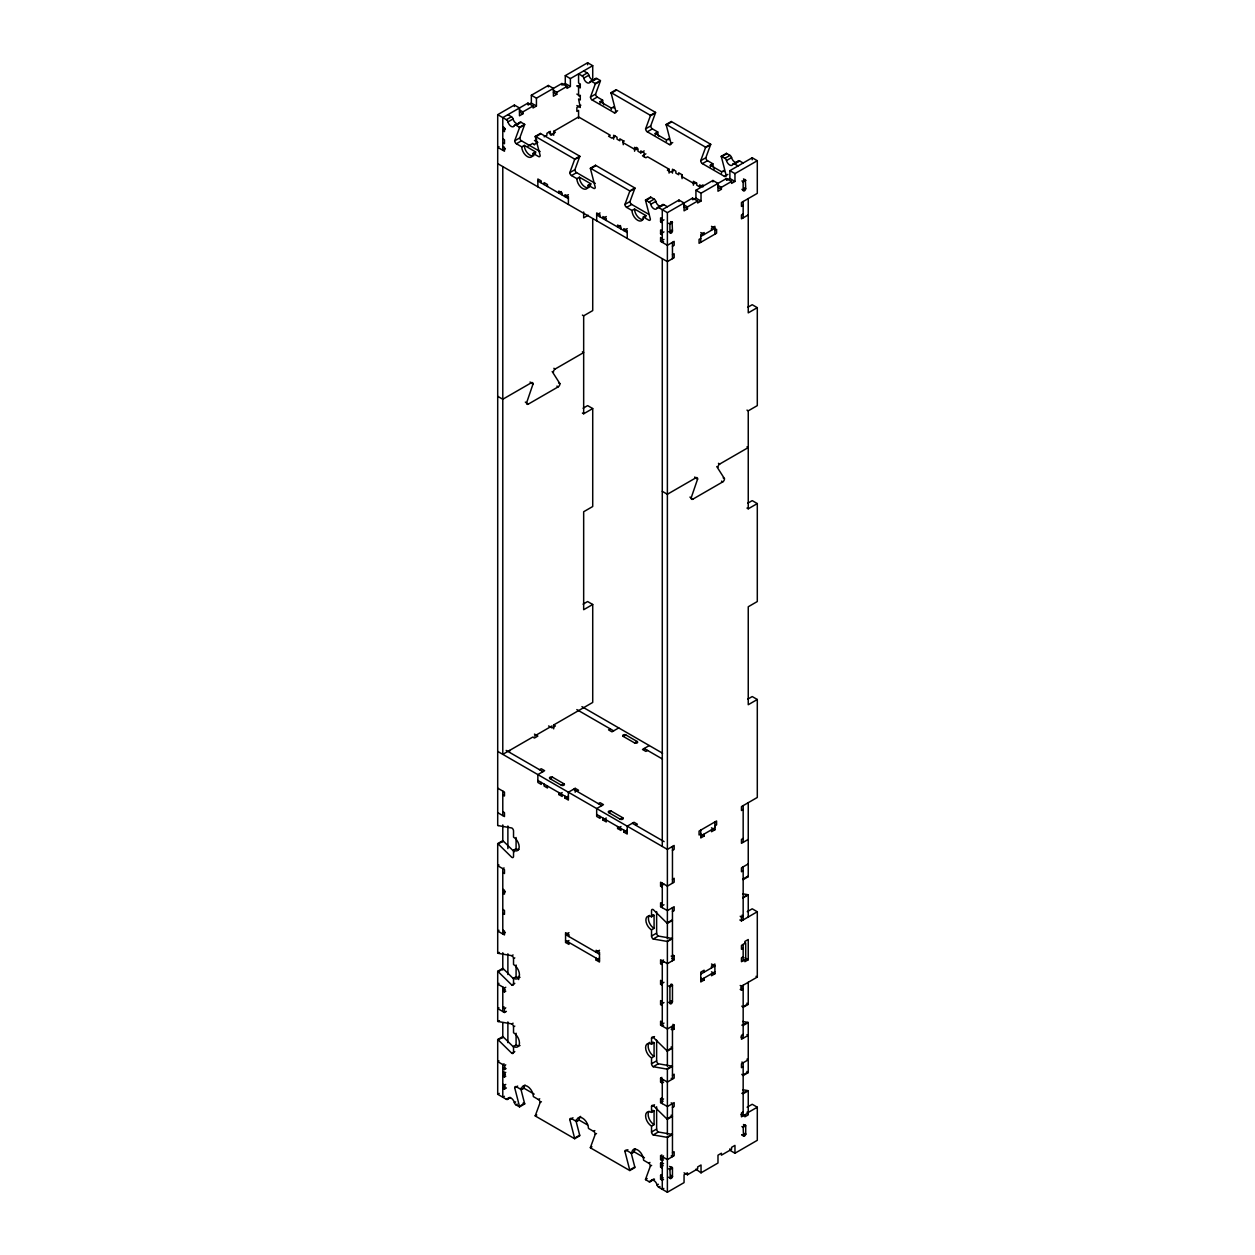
<?xml version="1.0" encoding="UTF-8"?>
<svg xmlns="http://www.w3.org/2000/svg" width="1255" height="1255" viewBox="0 0 1255 1255"><rect width="100%" height="100%" fill="white"/><g stroke="black" fill="none" stroke-linecap="round" stroke-linejoin="round"><path stroke-width="1.5" d="M552.184 371.543L559.871 383.606A2.4 1.381 -60 0 1 558.193 386.854L528.261 404.141A2.4 1.381 -60 0 1 526.598 402.824L532.999 384.093A2.4 1.381 -60 0 0 531.32 382.775L530.049 382.038M716.762 466.562L724.449 478.626A2.4 1.381 -60 0 1 722.77 481.873L692.854 499.161A2.4 1.381 -60 0 1 691.176 497.843L697.592 479.112A2.4 1.381 -60 0 0 695.913 477.794L694.643 477.057M514.691 140.811L519.476 127.806L524.559 124.857L519.79 137.877L514.691 140.811A2.4 1.381 60 0 0 516.385 143.745L521.766 146.851A8.001 4.612 60 0 0 527.414 156.64A8.001 4.612 60 0 0 533.077 153.377L535.618 151.918L524.308 145.376L521.766 146.851M590.477 97.059L595.262 84.038L600.345 81.104L595.576 94.109L590.477 97.059A2.4 1.381 60 0 0 592.172 99.992L614.244 112.73L617.633 110.769M576.876 178.665L579.418 177.206L590.744 183.732L588.187 185.207A8.001 4.612 60 0 1 582.54 188.47A8.001 4.612 60 0 1 576.876 178.665L571.511 175.575A2.4 1.381 60 0 1 569.817 172.625L574.586 159.62A2.4 1.381 60 0 0 574.664 159.103L579.747 156.169L540.387 133.438L535.289 136.371A2.4 1.381 60 0 0 535.367 136.983L540.152 155.51A2.4 1.381 60 0 1 538.442 156.483L533.077 153.377M569.817 172.625L574.9 169.692L579.684 156.687A2.4 1.381 60 0 0 579.747 156.169M645.603 128.873L650.372 115.868L655.471 112.934L650.686 125.939L645.603 128.873A2.4 1.381 60 0 0 647.298 131.806L669.354 144.545L672.743 142.584M632.002 210.495L634.544 209.02L645.854 215.546L643.313 217.021A8.001 4.612 60 0 1 637.65 220.284A8.001 4.612 60 0 1 632.002 210.495L626.622 207.389A2.4 1.381 60 0 1 624.927 204.455L629.712 191.45A2.4 1.381 60 0 0 629.775 190.917L634.873 187.983L595.498 165.252L590.415 168.201A2.4 1.381 60 0 0 590.477 168.798L595.262 187.324A2.4 1.381 60 0 1 593.568 188.297L588.187 185.207M624.927 204.455L630.01 201.506L634.795 188.501A2.4 1.381 60 0 0 634.873 187.983M727.869 174.414L724.464 176.375L702.408 163.636A2.4 1.381 60 0 1 700.714 160.687L705.498 147.682A2.4 1.381 60 0 0 705.561 147.164L710.659 144.231L671.284 121.5L666.201 124.433A2.4 1.381 60 0 0 666.264 125.045L671.048 143.572A2.4 1.381 60 0 1 669.354 144.545M700.714 160.687L705.812 157.754L710.581 144.749A2.4 1.381 60 0 0 710.659 144.231M541.423 1101.733L540.152 1102.47L535.367 1115.475L536.638 1114.738M631.218 1153.11L634.795 1167.009A2.4 1.381 60 0 1 634.873 1167.605L629.775 1170.539L590.415 1147.823A2.4 1.381 60 0 1 590.462 1147.384L595.262 1134.285L596.533 1133.547M684.053 1172.829L687.458 1174.774L687.458 1172.829L684.053 1174.774L684.053 1182.618L667.378 1192.25L658.702 1187.246A2.4 1.381 60 0 1 657.102 1185.018A4.8 2.777 60 0 0 653.902 1180.563A4.8 2.777 60 0 0 650.702 1181.316A2.4 1.381 60 0 1 649.102 1181.708L645.525 1179.637A2.4 1.381 60 0 1 645.572 1179.214L650.372 1166.115L651.643 1165.377M498.094 825.586A2.4 1.381 60 0 1 497.702 825.413L497.702 114.676L514.377 105.043L519.476 107.977L519.476 115.805L522.864 113.86L522.864 111.899L533.046 106.016L533.046 107.977L536.434 106.016L536.434 98.172L531.351 95.239L531.351 103.083L536.434 106.016M531.351 95.239L548.325 85.45L553.408 88.383L553.408 96.227L556.796 94.266L556.796 92.305L566.978 86.422L566.978 88.383L570.382 86.422L570.382 78.594L592.721 65.684L592.721 79.975M570.382 86.422L565.283 83.489L565.283 75.645L587.622 62.75L592.721 65.684M533.046 106.016L527.963 103.083L502.784 117.609L502.784 150.255L505.341 148.796M536.434 98.172L561.895 83.489L566.978 86.422M528.386 104.793L531.351 103.083M562.946 84.838L565.283 83.489M497.702 114.676L506.361 119.68L511.46 116.731A2.4 1.381 60 0 1 513.06 118.958A4.8 2.777 60 0 0 516.26 123.429A4.8 2.777 60 0 0 519.46 122.661A2.4 1.381 60 0 1 521.06 122.284L524.637 124.339A2.4 1.381 60 0 1 524.59 124.778M576.876 85.936L580.281 87.897L580.281 83.975L578.571 83.003L578.571 73.857L582.163 75.912L587.246 72.978A2.4 1.381 60 0 1 588.846 75.206A4.8 2.777 60 0 0 592.046 79.661A4.8 2.777 60 0 0 595.247 78.908A2.4 1.381 60 0 1 596.847 78.516L600.423 80.587A2.4 1.381 60 0 1 600.376 81.01M506.361 119.68A2.4 1.381 60 0 1 507.961 121.908L513.06 118.958M582.163 75.912A2.4 1.381 60 0 1 583.763 78.155L588.846 75.206M505.341 129.202L502.784 130.677L504.479 131.65L504.479 127.728L502.784 126.755M507.961 121.908A4.8 2.777 60 0 0 511.161 126.363A4.8 2.777 60 0 0 514.362 125.594L519.46 122.661M583.763 78.155A4.8 2.777 60 0 0 586.948 82.61A4.8 2.777 60 0 0 590.148 81.842L595.247 78.908M514.362 125.594A2.4 1.381 60 0 1 515.962 125.218L521.06 122.284M590.148 81.842A2.4 1.381 60 0 1 591.748 81.465L596.847 78.516M519.492 127.712A2.4 1.381 60 0 0 519.539 127.288L524.637 124.339M595.278 83.96A2.4 1.381 60 0 0 595.325 83.52L600.423 80.587M498.972 146.584L497.702 147.321L504.479 151.243L504.479 147.321L502.784 146.349M580.845 105.2L576.876 107.491L576.876 111.397L578.571 110.424L578.571 118.378M516.385 143.745L521.484 140.811L540.152 151.588M592.172 99.992L597.27 97.059L602.635 100.149A8.001 4.612 60 0 0 603.828 104.824M614.244 112.73A2.4 1.381 60 0 0 615.938 111.742L611.154 93.215A2.4 1.381 60 0 1 611.091 92.619L616.174 89.685L655.534 112.401A2.4 1.381 60 0 1 655.486 112.84M535.367 136.983L540.45 134.034A2.4 1.381 60 0 1 540.387 133.438M611.154 93.215L616.252 90.282A2.4 1.381 60 0 1 616.174 89.685M600.235 103.13A8.001 4.612 60 0 1 600.094 101.624L602.635 100.149M536.591 139.227L536.167 143.399M527.79 146.286L532.763 143.399L534.473 144.874M544.152 136.826L546.913 135.242L546.913 133.281L550.317 131.32L550.317 134.74M553.69 135.242L553.69 131.32L578.571 116.95L610.244 135.242L608.55 136.215L611.954 138.175L615.342 136.215M534.457 144.388L537.862 142.427L534.457 140.466M550.835 134.928L555.385 132.308L553.69 131.32M611.279 109.499A8.001 4.612 60 0 0 611.405 108.15L613.962 106.691A8.001 4.612 60 0 1 613.821 108.024M650.404 115.774A2.4 1.381 60 0 0 650.451 115.35L655.534 112.401M574.586 159.62L579.684 156.687M571.511 175.575L576.594 172.625L595.262 183.403M647.298 131.806L652.38 128.873L657.761 131.979A8.001 4.612 60 0 0 658.702 136.12M590.477 168.798L595.576 165.864A2.4 1.381 60 0 1 595.498 165.252M666.264 125.045L671.362 122.096A2.4 1.381 60 0 1 671.284 121.5M655.345 134.944A8.001 4.612 60 0 1 655.22 133.438L657.761 131.979M561.33 191.576L558.789 193.035L558.789 191.074L562.177 193.035L562.177 194.996M568.389 194.666L565.001 196.627L565.001 194.666L568.389 196.627L568.389 204.471M634.575 151.243L634.575 147.321L637.964 149.282L637.964 151.243L640.787 152.875L644.192 150.914M666.389 141.313A8.001 4.612 60 0 0 666.531 139.98L669.072 138.505A8.001 4.612 60 0 1 668.931 139.854M645.886 153.847L642.482 155.808L645.886 157.769L647.58 156.797L669.072 169.205L669.072 173.127M588.187 215.248L583.669 217.852L583.669 211.985M629.712 191.45L634.795 188.501M705.498 147.682L710.581 144.749M669.072 169.205L667.378 170.178L670.766 172.139L674.155 170.178M600.063 212.958L596.674 214.919L627.218 232.552M606.291 216.55L602.902 218.511L602.902 216.55L606.291 218.511L606.291 220.472M626.622 207.389L631.72 204.455L648.678 214.244M702.408 163.636L707.506 160.687L712.871 163.793A8.001 4.612 60 0 0 714.315 168.986M643.313 217.021L648.678 220.127A2.4 1.381 60 0 0 650.372 219.139L645.603 200.612A2.4 1.381 60 0 1 645.525 200.016L650.623 197.082L654.2 199.137A2.4 1.381 60 0 1 655.8 201.38A4.8 2.777 60 0 0 659 205.836A4.8 2.777 60 0 0 662.201 205.067A2.4 1.381 60 0 1 663.801 204.69L667.378 206.746M724.464 176.375A2.4 1.381 60 0 0 726.159 175.386L721.39 156.859A2.4 1.381 60 0 1 721.311 156.263L726.41 153.33L729.986 155.385A2.4 1.381 60 0 1 731.587 157.612A4.8 2.777 60 0 0 734.787 162.083A4.8 2.777 60 0 0 737.987 161.315A2.4 1.381 60 0 1 739.587 160.938L743.164 162.993M645.603 200.612L650.686 197.678A2.4 1.381 60 0 1 650.623 197.082M721.39 156.859L726.472 153.926A2.4 1.381 60 0 1 726.41 153.33M710.471 166.758A8.001 4.612 60 0 1 710.33 165.268L712.871 163.793M645.525 200.016L649.102 202.086L654.2 199.137M721.311 156.263L724.888 158.334L729.986 155.385M649.102 202.086A2.4 1.381 60 0 1 650.702 204.314L655.8 201.38M724.888 158.334A2.4 1.381 60 0 1 726.488 160.562L731.587 157.612M620.55 225.696A1.804 1.035 0 0 1 620.143 225.523L617.601 226.998L617.601 225.037L620.99 226.998L620.99 228.959M650.702 204.314A4.8 2.777 60 0 0 653.902 208.769A4.8 2.777 60 0 0 657.102 208.001L662.201 205.067M726.488 160.562A4.8 2.777 60 0 0 729.688 165.017A4.8 2.777 60 0 0 732.889 164.248L737.987 161.315M657.102 208.001A2.4 1.381 60 0 1 658.702 207.624L663.801 204.69M732.889 164.248A2.4 1.381 60 0 1 734.489 163.872L739.587 160.938M721.5 173.143A8.001 4.612 60 0 0 721.641 171.794L724.182 170.335A8.001 4.612 60 0 1 724.057 171.668M627.218 228.63L623.829 230.591L623.829 228.63L627.218 230.591L627.218 238.434M693.388 185.207L693.388 181.285L696.776 183.246L696.776 185.207L699.615 186.838L703.004 184.877M701.027 201.035L695.929 198.102L695.929 190.258L701.027 193.207L701.027 201.035L697.639 202.996L697.639 201.035L687.458 206.918L687.458 208.879L684.053 210.84L684.053 202.996L678.971 200.063L662.279 209.695L662.279 242.34L663.55 241.603M695.929 190.258L712.903 180.469L717.986 183.403L717.986 191.246L721.39 189.285L721.39 187.324L731.571 181.442L731.571 183.403L734.959 181.442L734.959 173.614L757.298 160.718L757.298 193.364L741.47 202.51L741.47 206.432L743.164 205.444M734.959 181.442L729.877 178.508L729.877 170.664L752.216 157.769L757.298 160.718M658.702 207.624L667.378 212.628L692.54 198.102L697.639 201.035M701.027 193.207L726.472 178.508L731.571 181.442M693.388 199.561L695.929 198.102M727.116 180.093L729.877 178.508M662.279 218.841L660.585 217.852L660.585 221.774L663.973 219.813M669.919 224.221L672.46 222.747M743.164 181.928L745.705 180.469M662.279 230.92L660.585 229.932L660.585 233.854L663.973 231.893M662.279 238.419L660.585 237.446L660.585 241.368L663.973 239.407M672.46 246.262L674.155 245.29L674.155 241.368L667.378 245.29L660.585 241.368M700.745 236.473L714.879 228.3L711.491 226.339M672.46 254.749L674.155 253.777L674.155 257.699L667.378 261.605L497.702 163.652M700.761 238.419L699.066 239.391L699.066 243.313L716.589 233.195L716.589 229.273L714.895 230.261M743.164 213.93L741.47 214.919L741.47 218.841L748.247 214.919M582.398 315.083L583.669 315.821L592.721 310.597L592.721 218.762M531.32 382.775L502.784 399.247L497.702 396.313M553.455 372.28A2.4 1.381 -60 0 1 555.134 369.033L583.669 352.561L582.398 351.824M747.682 307.334L752.216 304.714L757.298 307.648L757.298 405.616L748.247 410.84L746.976 410.103M583.104 408.236L587.622 405.616L592.721 408.55L592.721 506.518L583.669 511.742L583.669 609.71L592.721 604.486L592.721 702.439L553.69 724.966L553.69 728.888M757.298 307.648L748.247 312.872L748.247 198.588M582.398 413.052L583.669 413.774L592.721 408.55M695.913 477.794L667.378 494.266L662.279 491.332M718.033 467.299A2.4 1.381 -60 0 1 719.711 464.052L748.247 447.58L746.976 446.843M747.682 503.255L752.216 500.635L757.298 503.584L757.298 601.537L748.247 606.761L748.247 704.73L757.298 699.506L757.298 797.458L741.47 806.604L741.47 810.526L743.164 809.553M583.104 604.157L587.622 601.537L592.721 604.486M746.976 508.071L748.247 508.808L757.298 503.584M534.473 736.073L552.012 725.939M539.556 769.707L541.25 768.735L544.639 770.696L537.862 774.602L537.862 782.445L541.25 784.406L541.25 782.445M610.244 728.888L608.55 729.877L611.954 731.838L618.731 727.916M550.019 778.68L552.561 777.221L563.872 783.748A1.804 1.035 0 0 1 563.872 785.222A1.804 1.035 0 0 1 561.33 785.222L550.019 778.68A1.804 1.035 0 0 1 550.019 777.221A1.804 1.035 0 0 1 552.561 777.221M623.264 736.403L625.806 734.928L637.116 741.47A1.804 1.035 0 0 1 637.116 742.929A1.804 1.035 0 0 1 634.575 742.929L623.264 736.403A1.804 1.035 0 0 1 623.264 734.928A1.804 1.035 0 0 1 625.806 734.928M561.33 785.222L563.872 783.748M634.575 742.929L637.116 741.47M558.789 792.564L558.789 794.525L562.177 792.564M576.876 791.262L578.571 790.274L575.182 788.328L568.389 792.234L568.389 800.078L565.001 798.117L565.001 796.156M649.274 745.548L642.482 749.47L645.886 751.416L647.58 750.443M565.001 798.117L568.389 796.156M747.682 699.176L752.216 696.556L757.298 699.506M498.094 953.298A2.4 1.381 60 0 1 497.702 953.125L497.702 843.611L502.784 840.662A2.4 1.381 60 0 1 503.271 841.023L514.205 851.753M497.702 843.611A2.4 1.381 60 0 1 498.188 843.972L503.271 841.023M498.188 843.972L511.836 857.369A2.4 1.381 60 0 0 513.53 856.396L513.53 850.184L516.087 848.709A8.001 4.612 60 0 0 518.848 849.478M598.368 803.671L600.063 802.682L603.467 804.643L596.674 808.565L596.674 816.409L600.063 818.37L600.063 816.409M498.972 864.977L497.702 865.715L504.479 869.637L504.479 873.543L502.784 872.57M504.055 867.911L502.784 868.648L502.784 933.955L505.341 932.496M608.832 812.644L611.373 811.185L622.7 817.711A1.804 1.035 0 0 1 622.7 819.186A1.804 1.035 0 0 1 620.143 819.186L608.832 812.644A1.804 1.035 0 0 1 608.832 811.185A1.804 1.035 0 0 1 611.373 811.185M602.902 818.04L602.902 820.001L606.291 818.04M620.143 819.186L622.7 817.711M505.341 891.678L502.784 893.136L504.479 894.125L504.479 890.203L502.784 889.215M617.601 826.527L617.601 828.488L620.99 826.527M623.829 830.12L623.829 832.081L627.218 830.12M635.705 825.225L637.399 824.237L634.01 822.276L627.218 826.198L627.218 834.042L623.829 832.081M498.972 930.284L497.702 931.022L504.479 934.944L504.479 931.022L502.784 930.033M672.46 850.357L674.155 849.384L674.155 845.462L667.378 849.384L497.702 751.416M714.895 825.868L716.589 824.88L716.589 820.974L699.066 831.092L699.066 835.014L700.761 834.026L704.149 835.987L704.149 834.026M497.702 953.125L498.972 952.388M700.745 836.003L714.879 827.829M499.459 952.592L498.188 953.329L511.836 955.683L513.107 954.961M704.149 835.987L700.761 837.948L700.745 830.12M714.879 821.947L714.895 829.79L711.507 831.736L711.507 829.79M513.515 978.79L503.271 968.735A2.4 1.381 60 0 0 502.784 968.374L497.702 971.307A2.4 1.381 60 0 1 498.188 971.668L511.836 985.081A2.4 1.381 60 0 0 513.53 984.093L513.53 978.225A8.393 4.847 60 0 0 519.476 974.79A8.393 4.847 60 0 0 513.53 964.499L513.53 958.632L514.801 957.894M498.188 971.668L503.271 968.735M568.97 932.653L565.566 934.614L599.498 954.208M672.46 879.269L674.155 878.28L674.155 882.202L667.378 886.124L660.585 882.202L660.585 886.124L663.973 884.163M743.164 838.45L741.47 839.422L741.47 843.344L748.247 839.422M568.97 936.575L568.97 934.614L565.566 932.653L565.566 942.442L568.97 940.481M498.972 983.34L497.702 984.077L504.479 987.999L505.765 987.261M513.53 978.225L516.087 976.751A8.393 4.847 60 0 0 520.041 977.284M511.836 985.081L514.801 983.355M505.012 989.646L502.784 990.932L504.479 991.921L505.765 991.183M662.279 903.757L660.585 902.769L660.585 906.69L663.973 904.73M651.533 929.861A8.001 4.612 60 0 1 645.886 920.056A8.001 4.612 60 0 1 651.533 916.793L654.075 915.334L654.075 928.386L651.533 929.861L651.533 936.057A2.4 1.381 60 0 0 653.227 939.007L666.891 941.376A2.4 1.381 60 0 1 667.378 941.564L672.46 938.63A2.4 1.381 60 0 0 672.068 938.458L658.326 936.057L653.227 939.007M498.972 1007.843L497.702 1008.565L504.479 1012.487L506.393 1011.389M748.247 863.911L741.47 867.833L741.47 871.754L743.164 870.766M599.498 950.286L596.109 952.247L596.109 950.286L599.498 952.247L599.498 962.036L596.109 960.075L596.109 958.114M504.055 1006.855L502.784 1007.592L504.479 1008.565L505.765 1007.843M672.46 911.585L674.155 910.612L674.155 906.69L667.378 910.612L660.585 906.69M596.109 960.075L599.498 958.114M666.891 923.021L671.974 920.072A2.4 1.381 60 0 0 672.46 920.433L667.378 923.382A2.4 1.381 60 0 1 666.891 923.021L653.227 909.608A2.4 1.381 60 0 0 651.533 910.597L651.533 916.793M497.702 971.307L497.702 1021.335L498.972 1020.613M748.247 876.68L743.164 879.63A2.4 1.381 60 0 1 742.678 879.253L747.76 876.319A2.4 1.381 60 0 0 748.247 876.68L748.247 802.682M499.459 1020.801L498.188 1021.539L511.836 1023.907L513.107 1023.17M651.533 936.057L656.632 933.124L656.632 911.569M513.515 1046.999L503.271 1036.959A2.4 1.381 60 0 0 502.784 1036.583L497.702 1039.532A2.4 1.381 60 0 1 498.188 1039.893L511.836 1053.29A2.4 1.381 60 0 0 513.53 1052.317L513.53 1046.435A8.393 4.847 60 0 0 519.476 1043.015A8.393 4.847 60 0 0 513.53 1032.724L513.53 1026.841L514.801 1026.104M666.891 941.376L671.974 938.426M742.678 897.607L747.76 894.674L742.646 893.78M748.247 916.981L748.247 894.878L743.164 897.811A2.4 1.381 60 0 0 742.772 897.639M498.188 1039.893L503.271 1036.959M513.53 1046.435L516.087 1044.96A8.393 4.847 60 0 0 520.041 1045.509M663.55 959.997L662.279 960.734L662.279 1026.041L663.55 1025.304M747.258 911.663L752.216 908.808L757.298 911.758L757.298 977.065L741.47 986.21L740.199 985.473M672.884 955.102L674.155 955.839L674.155 959.761L667.378 963.667L660.585 959.761L660.585 963.667L663.973 961.707M674.155 955.839L672.46 956.812L671.19 956.075M740.199 916.244L741.47 916.981L743.164 915.993L741.893 915.256M511.836 1053.29L514.801 1051.58M498.972 1060.899L497.702 1061.636L504.479 1065.558L505.765 1064.82M739.87 919.978L741.47 920.903L757.298 911.758M504.055 1063.832L502.784 1064.569L502.784 1097.231L504.385 1096.305M505.012 1067.205L502.784 1068.491L504.479 1069.48L506.079 1068.554M504.055 1071.346L502.784 1072.084L504.479 1073.072L505.765 1072.335M662.279 981.3L660.585 980.328L660.585 984.249L663.973 982.288M505.341 1074.531L502.784 1076.006L504.479 1076.978L505.765 1076.241M502.784 1084.163L504.479 1085.151L505.765 1084.414M743.164 948.325L741.47 949.298L741.47 945.392L745.705 942.944L745.705 959.259L741.47 961.707L741.47 957.8L743.164 956.812M505.012 1086.799L502.784 1088.085L504.479 1089.058L506.393 1087.959M700.745 974.115L714.879 965.958L711.491 963.997M497.702 1039.532L497.702 1094.282L499.223 1093.403M700.745 979.998L714.879 971.841M520.684 1088.305L524.559 1103.365A2.4 1.381 60 0 1 524.637 1103.961L519.539 1106.894A2.4 1.381 60 0 0 519.476 1106.298L514.691 1087.771L517.672 1086.061M662.279 1001.553L660.585 1000.564L660.585 1004.486L663.973 1002.525M704.149 978.037L704.149 979.998L700.761 981.959L700.761 972.154L704.149 970.193L704.149 972.154M711.507 967.903L711.507 965.958L714.895 963.997L714.895 973.786L711.507 975.747L711.507 973.786M514.691 1087.771A2.4 1.381 60 0 1 516.385 1086.799L521.484 1089.732L524.025 1088.258A8.393 4.847 60 0 1 525.014 1085.057M497.702 1094.282L506.361 1099.302L509.546 1097.45M744.858 943.431L744.858 941.47L748.247 939.509L748.247 959.761L744.858 961.707L744.858 959.761M506.361 1099.302A2.4 1.381 60 0 0 507.961 1098.909L510.518 1097.435M507.961 1098.909A4.8 2.777 60 0 1 511.161 1098.141A4.8 2.777 60 0 1 514.362 1102.612L515.632 1101.874M514.362 1102.612A2.4 1.381 60 0 0 515.962 1104.839L517.233 1104.102M519.476 1106.298L524.559 1103.365M662.279 1022.119L660.585 1021.146L660.585 1025.068L663.973 1023.107M521.484 1089.732A8.393 4.847 60 0 1 527.414 1086.312A8.393 4.847 60 0 1 533.359 1096.588L538.442 1099.537L539.728 1098.8M671.19 1029.226L672.46 1029.963L674.155 1028.975L674.155 1025.068L667.378 1028.975L660.585 1025.068M653.227 1066.719L658.326 1063.769L671.974 1066.138A2.4 1.381 60 0 1 672.46 1066.342L667.378 1069.276A2.4 1.381 60 0 0 666.97 1069.103L653.227 1066.719A2.4 1.381 60 0 1 651.533 1063.769L651.533 1057.887A8.393 4.847 60 0 1 645.603 1047.611A8.393 4.847 60 0 1 651.533 1044.176L651.533 1038.309L654.514 1036.583M740.199 989.395L741.47 990.117L743.164 989.144L740.936 987.858M651.533 1044.176L654.075 1042.717L654.075 1056.428L651.533 1057.887M575.794 1120.135L579.684 1135.179A2.4 1.381 60 0 1 579.747 1135.791L574.664 1138.724L535.289 1115.993L536.575 1115.256M666.891 1050.717L671.974 1047.784A2.4 1.381 60 0 0 672.46 1048.145L667.378 1051.078A2.4 1.381 60 0 1 666.891 1050.717L653.227 1037.32A2.4 1.381 60 0 0 651.533 1038.309M742.678 1006.965L747.76 1004.031A2.4 1.381 60 0 0 748.247 1004.392L743.164 1007.326A2.4 1.381 60 0 1 742.678 1006.965L741.815 1006.134M651.533 1063.769L656.632 1060.836L656.632 1040.144M574.664 1138.724A2.4 1.381 60 0 0 574.586 1138.128L569.817 1119.601L572.986 1117.766M666.891 1069.072L671.974 1066.138M569.817 1119.601A2.4 1.381 60 0 1 571.511 1118.613L576.594 1121.562L579.135 1120.088A8.393 4.847 60 0 1 580.657 1116.385M741.815 1074.343L742.678 1075.19A2.4 1.381 60 0 0 743.164 1075.551L748.247 1072.601L748.247 1022.574L743.164 1025.523A2.4 1.381 60 0 0 742.772 1025.351M663.55 1082.281L662.279 1083.018L660.585 1082.045L660.585 1078.123L661.856 1077.386M660.585 1082.045L663.126 1080.571M672.46 1075.19L674.155 1074.202L674.155 1078.123L667.378 1082.045L660.585 1078.123M743.164 1034.371L741.47 1035.344L741.47 1039.265L748.247 1035.344L746.976 1034.606M574.586 1138.128L579.684 1135.179M576.594 1121.562A8.393 4.847 60 0 1 582.54 1118.127A8.393 4.847 60 0 1 588.47 1128.418L593.568 1131.351L594.839 1130.614M672.46 1107.506L674.155 1106.534L674.155 1102.612L667.378 1106.534L660.585 1102.612L660.585 1098.69L661.856 1097.968M663.55 1098.941L662.279 1099.678L660.585 1098.69M653.227 1134.928L658.326 1131.994L671.974 1134.347A2.4 1.381 60 0 1 672.46 1134.551L667.378 1137.485A2.4 1.381 60 0 0 666.97 1137.312L653.227 1134.928A2.4 1.381 60 0 1 651.533 1131.994L651.533 1126.112A8.393 4.847 60 0 1 645.603 1115.821A8.393 4.847 60 0 1 651.533 1112.401L651.533 1106.518L654.514 1104.808M660.585 1102.612L663.126 1101.153M590.477 1147.29L591.748 1146.568M651.533 1112.401L654.075 1110.926L654.075 1124.637L651.533 1126.112M590.415 1147.823L591.685 1147.086M743.164 1066.703L741.47 1067.676L741.47 1063.754L748.247 1059.832L746.976 1059.11M666.891 1118.942L671.974 1116.009A2.4 1.381 60 0 0 672.46 1116.37L667.378 1119.303A2.4 1.381 60 0 1 666.891 1118.942L653.227 1105.545A2.4 1.381 60 0 0 651.533 1106.518M742.678 1075.19L747.76 1072.241A2.4 1.381 60 0 0 748.247 1072.601M651.533 1131.994L656.632 1129.045L656.632 1106.769M629.775 1170.539A2.4 1.381 60 0 0 629.712 1169.942L624.927 1151.415L627.892 1149.706M624.927 1151.415A2.4 1.381 60 0 1 626.622 1150.443L631.72 1153.376L634.261 1151.902A8.393 4.847 60 0 1 635.014 1148.984M666.891 1137.297L671.974 1134.347M744.858 1114.864L744.858 1116.824L748.247 1114.864L748.247 1090.799L743.164 1093.733A2.4 1.381 60 0 0 742.772 1093.56M629.712 1169.942L634.795 1167.009M663.55 1159.84L662.279 1160.577L660.585 1159.589L660.585 1155.682L661.856 1154.945M631.72 1153.376A8.393 4.847 60 0 1 637.65 1149.941A8.393 4.847 60 0 1 643.595 1160.232L648.678 1163.165L649.949 1162.444M747.117 1107.208L752.216 1104.274L757.298 1107.208L757.298 1140.324L734.959 1153.235L729.877 1150.286L729.877 1148.827M663.55 1155.918L662.279 1156.655L662.279 1189.316L663.817 1188.422M660.585 1159.589L663.126 1158.13M672.46 1152.733L674.155 1151.761L674.155 1155.682L667.378 1159.589L660.585 1155.682M743.164 1111.914L741.47 1112.903L741.47 1116.824L748.247 1112.903L746.976 1112.165M748.247 1112.432L757.298 1107.208M662.279 1168.091L660.585 1167.103L660.585 1163.181L661.856 1162.459M663.55 1163.432L662.279 1164.169L660.585 1163.181M660.585 1167.103L663.126 1165.644M645.603 1179.12L646.874 1178.382M645.525 1179.637L646.796 1178.9M649.102 1181.708L653.557 1179.135M663.55 1179.433L662.279 1180.171L660.585 1179.182L660.585 1175.276L661.856 1174.539M650.702 1181.316L654.53 1179.12M660.585 1179.182L663.126 1177.723M657.102 1185.018L658.373 1184.281M669.919 1177.723L672.46 1176.249L670.766 1175.276M745.705 1133.971L743.164 1135.43L741.893 1134.693M658.702 1187.246L659.973 1186.508M687.458 1174.774L697.639 1168.907L697.639 1166.946L701.027 1164.985L701.027 1172.829L695.929 1169.142M701.027 1172.829L717.986 1163.024L717.986 1155.18L721.39 1153.235L721.39 1155.18L731.571 1149.313L731.571 1147.352L734.959 1145.391L734.959 1153.235M498.188 825.617L511.836 827.986A2.4 1.381 60 0 1 513.53 830.92L513.53 837.116A8.001 4.612 60 0 1 519.193 846.921A8.001 4.612 60 0 1 513.53 850.184M742.646 1021.492L747.76 1022.386L741.815 1025.178M742.646 1089.716L747.76 1090.595L741.815 1093.387M745.329 179.559L745.705 188.626A1.804 1.035 -60 0 1 744.435 190.838A1.804 1.035 -60 0 1 743.164 190.101L741.893 189.364M672.084 221.853L672.46 230.92A1.804 1.035 -60 0 1 671.19 233.116A1.804 1.035 -60 0 1 669.919 232.379L668.648 231.657M743.54 1136.34L743.164 1127.272A1.804 1.035 -60 0 1 744.435 1125.06A1.804 1.035 -60 0 1 745.705 1125.798L745.705 1134.206A1.82 1.051 -60 0 1 743.635 1136.167M670.295 1178.633L669.919 1169.55A1.804 1.035 -60 0 1 671.19 1167.354A1.804 1.035 -60 0 1 672.46 1168.091L672.46 1176.484L670.876 1175.574M583.669 70.908L587.246 72.978M591.748 81.465L595.325 83.52M611.091 92.619L650.451 115.35M666.201 124.433L705.561 147.164M734.489 163.872L738.066 165.942M565.283 75.645L570.382 78.594M729.877 170.664L734.959 173.614M743.478 178.932L745.705 180.218M577.3 85.936L578.571 86.673L578.571 95.082A1.804 1.035 -60 0 0 580.438 95.317M741.893 180.955L743.164 181.693L743.164 190.101L745.705 188.626L744.435 187.889M600.094 101.624L611.405 108.15M655.22 133.438L666.531 139.98M710.33 165.268L721.641 171.794M576.876 94.094L580.281 96.055L580.281 99.976L578.571 98.988L580.281 107.491L576.876 105.53M553.408 90.344L556.796 92.305M717.986 185.364L721.39 187.324M553.408 92.305L556.796 94.266M717.986 187.324L721.39 189.285M636.411 147.4L637.116 147.808A1.804 1.035 0 0 1 637.116 149.282A1.804 1.035 0 0 1 634.575 149.282L623.264 142.756A1.804 1.035 0 0 1 624.347 140.984M703.004 186.838L699.615 184.877L699.615 186.838M519.476 109.938L522.864 111.899M684.053 204.957L687.458 206.918M519.476 111.899L522.864 113.86M684.053 206.918L687.458 208.879M548.608 132.308L552.012 134.991M507.883 114.676L511.46 116.731M515.962 125.218L519.539 127.288M535.289 136.371L574.664 159.103M590.415 168.201L629.775 190.917M700.761 232.536L704.149 234.497L704.149 232.536L700.761 234.497L700.745 242.34M670.876 221.586L672.46 222.512M504.055 128.23L505.012 128.779M668.648 223.249L669.919 223.986L669.919 232.379L672.46 230.92L671.19 230.183M660.585 221.774L662.279 222.747M502.784 138.834L504.479 139.807L504.479 143.729L502.784 142.756M660.585 233.854L662.279 234.842M537.862 180.955L568.389 198.588M553.863 368.295L555.134 369.033M718.44 463.315L719.711 464.052M558.601 382.869L559.871 383.606M723.178 477.888L724.449 478.626M556.922 386.116L558.193 386.854M721.5 481.136L722.77 481.873M531.414 383.167L532.999 384.093M695.992 478.186L697.592 479.112M525.312 402.086L526.598 402.824M689.905 497.106L691.176 497.843M526.99 403.404L528.261 404.141M691.568 498.423L692.854 499.161M581.928 706.659L662.577 753.235M576.829 709.593L613.648 730.849M644.192 748.482L662.483 759.055M553.69 724.966L555.385 725.955L551.996 727.916L548.608 725.955M711.507 827.829L714.895 829.79M534.457 734.112L537.862 736.073L534.457 738.034L532.763 737.062L502.784 754.365L502.784 166.586M506.142 750.412L542.944 771.668M573.488 789.301L601.773 805.632M632.3 823.264L664.099 841.619M537.862 780.485L568.389 798.117M596.674 814.448L627.218 832.081M558.789 794.525L562.177 796.486L562.177 794.525M602.902 820.001L606.291 821.947L606.291 820.001M617.601 828.488L620.99 830.449L620.99 828.488M497.702 788.156L504.479 792.078L504.479 795.999L502.784 795.011M660.585 886.124L662.279 887.097M502.784 811.671L504.479 812.644L504.479 816.566L497.702 812.644M744.858 957.8L748.247 959.761M756.028 976.327L757.298 977.065M711.507 971.825L714.895 973.786M671.927 958.475L674.155 959.761M700.761 978.037L704.149 979.998M660.585 963.667L662.279 964.656M670.876 984.312L672.46 985.222L672.46 1001.553A1.804 1.035 -60 0 1 671.19 1003.749A1.804 1.035 -60 0 1 669.919 1003.027L668.648 1002.29M504.055 890.94L505.012 891.489M668.648 985.959L669.919 986.697L672.46 985.222A1.804 1.035 -60 0 0 671.19 984.485A1.804 1.035 -60 0 0 669.919 986.697L669.919 1003.027L672.46 1001.553L671.19 1000.815M660.585 984.249L662.279 985.222M741.046 1037.069L743.164 1038.293L743.164 985.222M565.566 940.481L599.498 960.075M565.566 942.442L568.97 944.403L568.97 942.442M502.784 909.467L504.479 910.44L504.479 914.362L502.784 913.389M660.585 1004.486L662.279 1005.475M741.893 1062.044L743.164 1062.781L743.164 1115.836L741.046 1114.613M672.884 1024.331L674.155 1025.068M671.927 1027.688L674.155 1028.975M671.19 1078.374L672.46 1079.096L672.46 1026.041M743.478 1124.511L745.705 1125.798L743.164 1127.272L741.893 1126.535M744.435 1133.469L745.705 1134.206M741.893 1134.944L743.164 1135.681M671.19 1102.863L672.46 1103.6L672.46 1156.655L671.19 1155.918M669.605 1166.428L672.46 1168.091L669.919 1169.55L668.648 1168.829M504.055 1073.794L505.012 1074.343M634.261 1148.968L635.532 1149.706M524.025 1088.258L534.206 1094.14M579.135 1120.088L587.622 1124.982M634.261 1151.902L644.443 1157.785M668.648 1177.221L669.919 1177.959M660.585 1175.276L662.279 1176.249M523.068 1103.067L524.637 1103.961M515.962 1104.839L519.539 1106.894M746.913 1003.184L747.76 1004.031M746.913 1071.409L747.76 1072.241M671.127 1046.952L671.974 1047.784M671.127 1115.162L671.974 1116.009M752.216 157.769L752.216 159.809M748.247 410.84L748.247 508.808M748.247 982.288L748.247 1004.392M743.164 201.522L743.164 217.852M743.164 805.632L743.164 842.356M743.164 866.86L743.164 919.915M743.164 944.403L743.164 960.734M741.47 916.981L741.47 920.903M741.47 986.21L741.47 990.117M726.472 178.508L726.472 180.093M714.879 234.183L714.895 226.339L711.507 228.3L711.507 230.261M712.903 180.469L712.903 181.928M692.54 198.102L692.54 199.686M682.077 178.665L682.077 174.759L678.688 172.798L678.688 174.759L675.865 173.127L675.865 171.166L672.46 169.205L672.46 173.127M678.971 200.063L678.971 201.522M672.46 242.34L672.46 258.671M672.46 846.45L672.46 883.175M672.46 907.663L672.46 960.734M667.378 212.628L667.378 938.803M667.378 941.564L667.378 1066.593M667.378 1069.276L667.378 1134.724M667.378 1137.485L667.378 1192.25M662.279 258.671L662.279 846.45M662.279 883.175L662.279 907.663M662.279 1079.096L662.279 1103.6M644.192 156.797L644.192 152.875L640.787 150.914L640.787 152.875M623.264 144.717L623.264 140.795L619.86 138.834L619.86 140.795L617.036 139.164L617.036 137.203L613.648 135.242L613.648 139.164M600.063 216.88L600.063 214.919L596.674 212.958L596.674 220.802M587.622 62.75L587.622 64.789M583.669 315.821L583.669 413.774M575.182 788.328L575.182 792.234M561.895 83.489L561.895 85.073M548.325 85.45L548.325 86.909M547.478 186.509L547.478 184.548L544.074 182.587L544.074 184.548M547.478 786.038L547.478 787.999L544.074 786.038L544.074 784.077M541.25 182.916L541.25 180.955L537.862 178.994L537.862 186.838M527.963 103.083L527.963 104.793M518.629 976.39L518.629 979.559M516.087 837.524L516.087 848.709M516.087 965.001L516.087 976.751M516.087 1033.21L516.087 1044.96M514.377 105.043L514.377 106.502M509.577 750.443L509.577 751.918M507.883 825.994L507.883 848.6M507.883 953.784L507.883 974.508M507.883 1021.915L507.883 1042.638M504.479 987.999L504.479 991.921M504.479 1008.565L504.479 1012.487M504.479 1065.558L504.479 1069.48M504.479 1073.072L504.479 1076.978M504.479 1085.151L504.479 1089.058M502.784 791.089L502.784 815.593M502.784 824.927L502.784 841.901M502.784 952.733L502.784 969.974M502.784 987.026L502.784 1011.514M502.784 1022.747L502.784 1037.822M672.539 1176.468A1.82 1.051 -60 0 1 670.39 1178.461M743.086 181.724A1.82 1.051 -60 0 1 745.235 179.732M669.841 224.002A1.82 1.051 -60 0 1 671.99 222.01M578.492 86.705A1.82 1.051 -60 0 1 580.375 84.634M658.326 936.057A2.4 1.381 60 0 1 656.632 933.124M654.075 928.386A8.001 4.612 60 0 1 649.055 921.939A8.001 4.612 60 0 1 649.478 915.397M652.851 914.77A8.001 4.612 60 0 1 654.075 915.334M538.442 1099.537A2.4 1.381 60 0 1 540.152 1102.47M535.289 1115.993A2.4 1.381 60 0 1 535.336 1115.57M593.568 1131.351A2.4 1.381 60 0 1 595.262 1134.285M648.678 1163.165A2.4 1.381 60 0 1 650.372 1166.115M511.836 1023.907A2.4 1.381 60 0 1 513.53 1026.841M498.094 1021.523A2.4 1.381 60 0 1 497.702 1021.335M511.836 955.683A2.4 1.381 60 0 1 513.53 958.632M658.326 1063.769A2.4 1.381 60 0 1 656.632 1060.836M658.326 1131.994A2.4 1.381 60 0 1 656.632 1129.045M654.075 1124.637A8.393 4.847 60 0 1 648.898 1118.142A8.393 4.847 60 0 1 649.008 1111.287M652.788 1110.346A8.393 4.847 60 0 1 654.075 1110.926M654.075 1056.428A8.393 4.847 60 0 1 648.615 1049.102A8.393 4.847 60 0 1 649.808 1042.34M652.788 1042.136A8.393 4.847 60 0 1 654.075 1042.717M521.484 140.811A2.4 1.381 60 0 1 519.79 137.877M576.594 172.625A2.4 1.381 60 0 1 574.9 169.692M631.72 204.455A2.4 1.381 60 0 1 630.01 201.506M643.14 219.562A8.001 4.612 60 0 1 637.43 216.378A8.001 4.612 60 0 1 634.544 209.02M645.854 215.546A8.001 4.612 60 0 1 645.713 216.895M589.301 187.262A8.001 4.612 60 0 1 583.057 185.395A8.001 4.612 60 0 1 579.418 177.206M590.744 183.732A8.001 4.612 60 0 1 590.603 185.081M533.893 155.62A8.001 4.612 60 0 1 527.759 153.377A8.001 4.612 60 0 1 524.308 145.376M535.618 151.918A8.001 4.612 60 0 1 535.493 153.251M747.855 894.69A2.4 1.381 60 0 1 748.247 894.878M747.855 1022.401A2.4 1.381 60 0 1 748.247 1022.574M747.855 1090.626A2.4 1.381 60 0 1 748.247 1090.799M597.27 97.059A2.4 1.381 60 0 1 595.576 94.109M652.38 128.873A2.4 1.381 60 0 1 650.686 125.939M707.506 160.687A2.4 1.381 60 0 1 705.812 157.754M682.202 175.182A1.804 1.035 0 0 0 682.077 176.704L693.388 183.246A1.804 1.035 0 0 0 696.447 182.618"/></g></svg>
